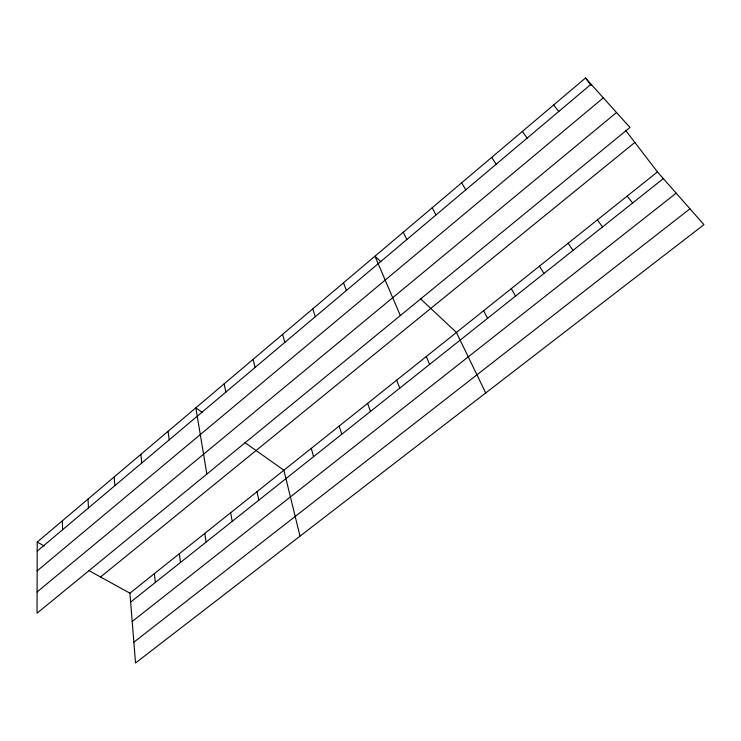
<?xml version="1.0" encoding="UTF-8"?>
<svg xmlns="http://www.w3.org/2000/svg" width="741" height="741" viewBox="0 0 741 741"><rect width="100%" height="100%" fill="white"/><g stroke="black" fill="none" stroke-linecap="round" stroke-linejoin="round"><path stroke-width="1.11" d="M37.207 542.088L37.05 613.196L629.961 127.443L585.483 78.009L37.207 542.088L44.247 545.969M37.189 551.147L591.086 84.224M37.143 570.866L603.331 97.849M37.096 591.948L616.54 112.53M100.563 577.007L634.852 142.439M129.916 593.18L657.443 171.931L703.95 224.671L135.538 662.991L129.916 593.18L88.874 570.561M130.629 602.1L663.325 178.6M132.194 621.495L676.172 193.16M133.862 642.188L689.973 208.814M202.145 412.302L195.837 407.828L206.878 474.064M244.975 442.655L283.877 470.229L300.003 536.16M380.828 261.684L374.965 256.201L400.335 315.573M420.314 298.642L456.428 332.44L485.716 392.952M553.592 105.009L558.807 111.437M627.108 196.152L632.647 202.978M585.483 78.009L591.096 85.326M625.469 130.194L657.443 171.931M597.339 219.92L602.553 226.913M522.331 131.463L527.184 138.095M568.125 243.252L573.015 250.393M491.691 157.398L496.192 164.224M539.439 266.158L544.014 273.448M461.652 182.823L465.811 189.826M511.271 288.657L515.551 296.076M432.198 207.758L436.023 214.936M483.604 310.748L487.597 318.306M403.308 232.211L406.818 239.556M426.242 356.551L429.66 364.368M396.648 380.189L399.77 388.127M343.518 282.821L346.399 290.491M367.629 403.354L370.472 411.422M312.739 308.877L315.296 316.713M339.174 426.075L341.74 434.263M282.599 334.386L284.85 342.379M311.266 448.37L313.573 456.66M253.079 359.376L255.034 367.508M257.016 491.691L258.822 500.184M224.162 383.847L225.838 392.119M230.646 512.744L232.22 521.331M204.766 533.409L206.118 542.088M168.068 431.327L169.217 439.858M179.359 553.694L180.489 562.465M154.415 573.617L155.332 582.463M140.864 454.353L141.753 463.005M114.188 476.935L114.836 485.698M88.031 499.082L88.448 507.937M62.374 520.793L62.568 529.75"/></g></svg>
